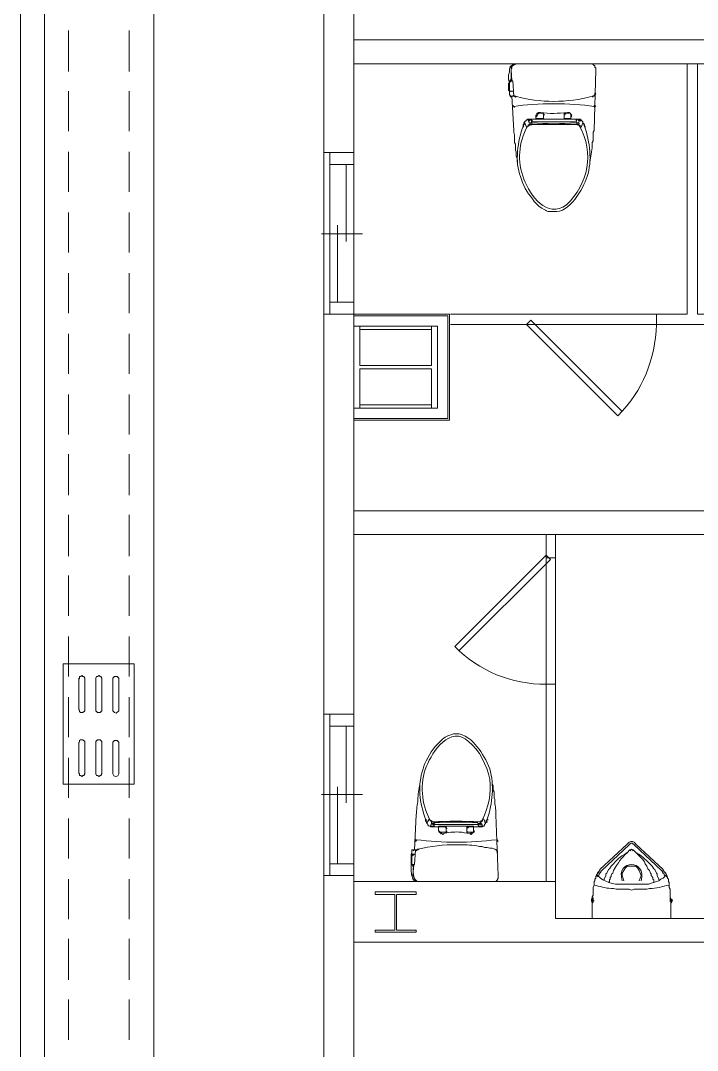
# Model space of a CAD drawing. Header units: millimetres. Extents: x -15161 to 10473752, y -72817 to 33960.
# Drawn here: x -2117 to -1782, y 2573 to 3083 of the extents above; entities that cross this region are included whole.
import ezdxf

# ---------------------------------------------------------------- set-up
doc = ezdxf.new("R2010")
doc.units = ezdxf.units.MM
doc.layers.add('PDF_幾何圖形', color=7, linetype='Continuous')

# ---------------------------------------------------------------- blocks, each defined once
blk = doc.blocks.new('建築底圖')
at = {"layer": 'PDF_幾何圖形', "lineweight": 0}
for points in [[(-710.03, -581.49), (-2116.99, -762.29), (-2116.99, 3697.84), (-2105.14, 3697.84), (-2105.14, -748.74), (-711.72, -569.64)], [(-1966.68, 3547.11), (-1966.68, -46.74), (-2050.94, -46.74), (-2050.94, 3547.11)], [(-1872.69, 3040.72), (-1873.11, 3041.14)], [(-1872.69, 3040.72), (-1873.11, 3041.14)], [(-1832.04, 3040.72), (-1832.47, 3041.14)], [(-1872.27, 3040.29), (-1872.69, 3040.72)], [(-1859.14, 3037.33), (-1859.56, 3037.75)], [(-1844.74, 3037.33), (-1845.17, 3037.33), (-1845.17, 3037.75)], [(-1863.8, 3033.94), (-1864.22, 3034.36)], [(-1840.93, 3031.4), (-1841.36, 3031.82)], [(-1913.34, 2891.25), (-1910.37, 2891.25), (-1910.37, 2931.9), (-1913.34, 2931.9), (-1913.34, 2912.42), (-1948.9, 2912.42), (-1948.9, 2931.9), (-1951.87, 2931.9), (-1951.87, 2891.25), (-1948.9, 2891.25), (-1948.9, 2910.73), (-1913.34, 2910.73)], [(-1948.9, 2930.21), (-1948.9, 2931.9), (-1913.34, 2931.9), (-1913.34, 2930.21)], [(-1948.9, 2891.25), (-1948.9, 2892.95), (-1913.34, 2892.95), (-1913.34, 2891.25)], [(-2060.68, 2704.96), (-2060.68, 2764.66), (-2095.82, 2764.66), (-2095.82, 2704.96)], [(-1913.76, 2686.75), (-1913.76, 2687.17), (-1914.18, 2687.17)], [(-1912.91, 2686.33), (-1913.34, 2686.33), (-1913.34, 2686.75)], [(-1912.49, 2685.9), (-1912.91, 2686.33)], [(-1912.07, 2685.06), (-1912.49, 2685.48)], [(-1912.07, 2685.06), (-1912.49, 2685.48)], [(-1889.2, 2685.9), (-1889.63, 2686.33)], [(-1889.2, 2685.9), (-1889.63, 2686.33)], [(-1909.53, 2681.67), (-1909.95, 2681.67), (-1909.95, 2682.09)], [(-1909.1, 2680.82), (-1909.1, 2681.25), (-1909.53, 2681.25)], [(-1907.41, 2679.98), (-1907.83, 2680.4)], [(-1920.53, 2677.01), (-1920.96, 2677.44)], [(-1880.73, 2677.01), (-1880.73, 2677.44), (-1881.16, 2677.44)], [(-1880.73, 2677.01), (-1881.16, 2677.44)], [(-1880.31, 2676.59), (-1880.73, 2677.01)], [(-1951.87, 2659.65), (-1951.87, 2566.08), (-1966.68, 2566.08), (-1966.68, 2659.65)], [(-1941.28, 2650.34), (-1941.28, 2651.61), (-1920.96, 2651.61), (-1920.96, 2650.34), (-1930.7, 2650.34), (-1930.7, 2632.56), (-1920.96, 2632.56), (-1920.96, 2631.71), (-1941.28, 2631.71), (-1941.28, 2632.56), (-1931.54, 2632.56), (-1931.54, 2650.34)]]:
    blk.add_lwpolyline(points, close=True, dxfattribs=at)
for points in [[(-1966.68, 2739.68), (-1966.68, 2937.83), (-1951.87, 2937.83), (-1951.87, 3017.85), (-1951.87, 3346.84), (-1966.68, 3346.84), (-1966.68, 3476.82)], [(-1966.68, 3017.85), (-1966.68, 3346.84)], [(-1337.51, 3073.74), (-1337.51, 3103.8), (-1325.65, 3103.8), (-1325.65, 3073.74), (-1325.65, 2828.59), (-1450.56, 2828.59), (-1450.56, 2840.45), (-1337.51, 2840.45), (-1337.51, 3061.89), (-1557.68, 3061.89), (-1557.68, 2840.45), (-1535.66, 2840.45), (-1535.66, 2828.59), (-1569.53, 2828.59), (-1569.53, 3061.89), (-1951.87, 3061.89)], [(-2116.99, 3077.98), (-2116.99, 3058.08)], [(-2093.28, 3058.08), (-2093.28, 3078.4)], [(-2063.22, 3058.08), (-2063.22, 3078.4)], [(-2050.94, 3058.08), (-2050.94, 3078.4)], [(-1325.65, 3073.74), (-1951.87, 3073.74)], [(-1786.74, 3061.89), (-1786.74, 2937.83), (-1801.98, 2937.83), (-1801.98, 2932.75), (-1866.34, 2932.75), (-1904.02, 2932.75)], [(-1873.54, 3053.42), (-1873.96, 3058.92), (-1873.96, 3059.35), (-1873.54, 3059.77), (-1873.54, 3060.62), (-1872.69, 3061.46), (-1872.27, 3061.46), (-1871.84, 3061.89), (-1871, 3061.89), (-1834.58, 3061.89), (-1834.16, 3061.89), (-1833.31, 3061.46), (-1832.89, 3061.04), (-1832.47, 3061.04), (-1832.47, 3060.19), (-1832.04, 3059.77), (-1832.04, 3058.92), (-1832.89, 3028.86), (-1833.31, 3028.01), (-1833.31, 3023.78), (-1833.74, 3022.93), (-1833.74, 3021.24)], [(-1873.54, 3061.04), (-1873.11, 3061.46), (-1871.84, 3061.46)], [(-1781.66, 3061.89), (-1781.66, 2937.83), (-1773.19, 2937.83), (-1773.19, 2932.75), (-1801.98, 2932.75)], [(-1874.81, 3052.57), (-1875.23, 3053.84), (-1875.23, 3056.38), (-1874.81, 3057.65), (-1874.81, 3059.35), (-1874.38, 3060.19), (-1874.38, 3060.62), (-1873.96, 3060.62), (-1873.54, 3061.04), (-1873.11, 3060.62)], [(-1873.96, 3052.99), (-1874.38, 3053.42), (-1873.96, 3052.99), (-1874.38, 3053.42), (-1874.38, 3053.84), (-1873.96, 3053.42), (-1873.96, 3060.19)], [(-1875.23, 3052.15), (-1874.81, 3052.57), (-1874.81, 3052.99), (-1874.81, 3048.76), (-1874.81, 3048.34), (-1874.38, 3048.34)], [(-1875.23, 3051.72), (-1875.23, 3052.15), (-1874.81, 3051.72)], [(-1875.23, 3051.3), (-1875.23, 3051.72), (-1874.81, 3051.3)], [(-1875.23, 3050.45), (-1875.23, 3050.88), (-1874.81, 3050.45), (-1875.23, 3050.88), (-1875.23, 3051.3), (-1874.81, 3050.88)], [(-1874.81, 3052.99), (-1874.38, 3052.57), (-1874.81, 3052.99), (-1874.38, 3052.57), (-1874.81, 3052.99), (-1874.38, 3052.57), (-1874.81, 3052.99), (-1874.81, 3053.42), (-1874.38, 3053.42), (-1873.11, 3053.42), (-1872.69, 3045.8), (-1874.38, 3045.8), (-1873.96, 3045.37), (-1874.38, 3045.8), (-1874.38, 3046.22), (-1873.96, 3045.8), (-1874.38, 3046.22), (-1873.96, 3045.8), (-1874.38, 3046.22)], [(-1873.96, 3054.26), (-1873.96, 3053.84), (-1874.38, 3053.84), (-1873.96, 3053.42)], [(-2093.28, 3028.44), (-2093.28, 3048.34)], [(-2063.22, 3028.44), (-2063.22, 3048.34)], [(-2050.94, 3028.44), (-2050.94, 3048.34)], [(-1875.23, 3050.03), (-1875.23, 3050.45), (-1874.81, 3050.03), (-1875.23, 3050.45), (-1874.81, 3050.03)], [(-1873.96, 3045.8), (-1874.38, 3046.22), (-1874.81, 3046.64), (-1874.81, 3048.34), (-1875.23, 3048.76), (-1875.23, 3050.03), (-1874.81, 3049.61)], [(-1873.96, 3047.91), (-1874.38, 3048.34), (-1873.96, 3047.91), (-1874.38, 3048.34), (-1873.96, 3047.91), (-1874.38, 3048.34), (-1873.96, 3048.34), (-1873.11, 3048.34)], [(-1873.11, 3046.22), (-1872.69, 3046.22), (-1872.27, 3045.8), (-1871.84, 3045.37), (-1872.27, 3045.8), (-1872.69, 3045.8), (-1872.69, 3046.22)], [(-1832.47, 3045.8), (-1832.89, 3046.22), (-1833.31, 3045.8), (-1833.74, 3045.8), (-1833.31, 3045.37)], [(-1832.89, 3046.22), (-1832.47, 3046.64), (-1832.47, 3047.07), (-1832.04, 3046.64)], [(-1832.47, 3047.07), (-1832.04, 3047.49)], [(-1873.54, 3045.8), (-1872.69, 3028.86), (-1872.69, 3028.01), (-1872.27, 3026.74), (-1872.27, 3022.93), (-1871.84, 3022.09), (-1871.84, 3021.24), (-1871.84, 3019.12), (-1871.42, 3018.28), (-1871.42, 3016.16), (-1871, 3015.31), (-1871, 3013.19)], [(-1872.69, 3040.72), (-1873.11, 3041.14), (-1872.69, 3040.72)], [(-1872.27, 3045.8), (-1871.84, 3045.8), (-1871.42, 3045.37)], [(-1832.47, 3040.72), (-1832.89, 3041.14), (-1832.47, 3041.14), (-1832.04, 3040.72)], [(-1832.89, 3041.14), (-1832.89, 3040.72), (-1832.47, 3040.29), (-1832.89, 3040.72)], [(-2116.99, 3038.18), (-2116.99, 2938.25)], [(-1861.26, 3036.48), (-1861.68, 3036.48), (-1861.68, 3036.06), (-1861.26, 3035.63)], [(-1861.68, 3036.06), (-1861.68, 3034.79), (-1858.29, 3034.79), (-1857.87, 3034.36), (-1858.29, 3034.79), (-1857.87, 3034.36)], [(-1857.87, 3034.79), (-1857.87, 3036.91), (-1857.45, 3036.48), (-1857.87, 3036.91), (-1857.45, 3036.48), (-1857.87, 3036.91), (-1858.29, 3037.33), (-1861.26, 3037.33)], [(-1860.83, 3037.33), (-1861.26, 3037.33), (-1861.26, 3036.91), (-1860.83, 3036.48), (-1861.26, 3036.91), (-1861.26, 3036.48), (-1860.83, 3036.06)], [(-1860.41, 3037.75), (-1860.83, 3037.33), (-1860.41, 3036.91), (-1860.83, 3037.33), (-1860.41, 3036.91)], [(-1859.56, 3037.75), (-1859.99, 3037.75), (-1859.56, 3037.33), (-1859.99, 3037.75), (-1859.56, 3037.33), (-1859.99, 3037.75), (-1860.41, 3037.75), (-1859.99, 3037.33), (-1860.41, 3037.75), (-1859.99, 3037.33)], [(-1857.87, 3036.91), (-1858.29, 3037.33), (-1857.87, 3036.91)], [(-1847.71, 3034.79), (-1847.71, 3036.91), (-1847.29, 3036.48), (-1847.71, 3036.91), (-1847.29, 3036.48), (-1847.71, 3036.91), (-1847.71, 3037.33), (-1847.29, 3037.33), (-1846.86, 3036.91)], [(-1845.17, 3037.33), (-1845.59, 3037.75), (-1845.17, 3037.33), (-1845.59, 3037.75), (-1845.17, 3037.75), (-1844.74, 3037.33), (-1847.29, 3037.33)], [(-1846.86, 3034.36), (-1847.29, 3034.79), (-1844.32, 3034.79), (-1844.32, 3036.06), (-1843.9, 3035.63)], [(-1845.59, 3037.75), (-1846.01, 3037.75), (-1845.59, 3037.33), (-1846.01, 3037.75), (-1845.59, 3037.33), (-1846.01, 3037.75)], [(-1844.32, 3036.06), (-1844.32, 3036.48), (-1843.9, 3036.06), (-1844.32, 3036.48), (-1844.32, 3036.91), (-1843.9, 3036.48), (-1844.32, 3036.91), (-1844.74, 3037.33), (-1844.32, 3036.91)], [(-1844.32, 3036.91), (-1844.74, 3037.33), (-1844.32, 3036.91)], [(-1867.61, 3032.25), (-1867.61, 3031.82), (-1868.03, 3031.82), (-1868.03, 3031.4), (-1867.61, 3030.98)], [(-1868.03, 3031.4), (-1868.03, 3030.98), (-1867.61, 3030.55), (-1868.03, 3030.98), (-1867.61, 3030.55), (-1868.03, 3030.98), (-1867.61, 3030.55), (-1868.03, 3030.98), (-1867.61, 3030.55), (-1868.03, 3030.98), (-1867.61, 3030.55)], [(-1861.68, 3034.36), (-1865.91, 3034.36), (-1866.76, 3033.52), (-1867.19, 3033.52), (-1867.19, 3033.09), (-1867.61, 3032.67), (-1867.61, 3032.25), (-1867.19, 3031.82)], [(-1867.19, 3032.67), (-1866.34, 3030.55), (-1865.91, 3030.55)], [(-1865.91, 3030.98), (-1865.49, 3030.98), (-1865.49, 3031.4), (-1865.07, 3030.98), (-1865.49, 3031.4), (-1865.07, 3031.82), (-1864.64, 3031.4), (-1865.07, 3031.82), (-1864.64, 3031.82), (-1864.22, 3031.4), (-1864.64, 3031.82), (-1864.22, 3031.4), (-1864.64, 3031.82), (-1864.22, 3031.4), (-1864.64, 3031.82), (-1864.22, 3031.82), (-1863.8, 3031.4)], [(-1865.07, 3033.94), (-1865.49, 3033.94), (-1865.07, 3033.52), (-1865.49, 3033.94), (-1865.07, 3033.52), (-1865.49, 3033.94), (-1865.07, 3033.52), (-1865.49, 3033.94), (-1865.07, 3033.52), (-1865.49, 3033.94), (-1865.07, 3033.52), (-1865.49, 3033.94), (-1865.07, 3032.67), (-1864.64, 3032.25), (-1865.07, 3032.67), (-1864.64, 3032.25), (-1865.07, 3032.67), (-1864.64, 3032.25), (-1865.07, 3032.67), (-1864.64, 3032.25), (-1865.07, 3032.67), (-1864.64, 3032.67), (-1864.22, 3032.25), (-1864.64, 3032.67), (-1864.22, 3032.25)], [(-1864.64, 3034.36), (-1865.07, 3034.36), (-1864.64, 3033.94)], [(-1865.07, 3034.36), (-1865.07, 3033.94), (-1864.64, 3033.52)], [(-1864.22, 3033.94), (-1864.64, 3034.36), (-1864.22, 3034.36), (-1863.8, 3033.94)], [(-1864.64, 3032.67), (-1864.22, 3032.67), (-1863.8, 3032.25), (-1864.22, 3032.67), (-1863.8, 3032.67), (-1863.37, 3032.25), (-1863.8, 3032.67), (-1863.37, 3032.25), (-1863.8, 3032.67), (-1863.37, 3032.25), (-1863.8, 3032.67), (-1863.37, 3032.25), (-1863.8, 3032.67), (-1863.8, 3033.94), (-1863.37, 3033.52), (-1863.8, 3033.94), (-1863.37, 3033.52)], [(-1863.8, 3033.94), (-1864.22, 3034.36), (-1863.8, 3033.94)], [(-1863.8, 3033.09), (-1842.2, 3033.09)], [(-1861.68, 3034.79), (-1861.68, 3034.36), (-1844.32, 3034.36), (-1844.32, 3034.79)], [(-1858.29, 3034.79), (-1857.87, 3034.79), (-1857.45, 3034.36), (-1857.87, 3034.79), (-1857.45, 3034.36)], [(-1847.29, 3034.79), (-1847.71, 3034.79), (-1847.29, 3034.36), (-1847.71, 3034.79), (-1847.29, 3034.36), (-1847.71, 3034.79), (-1847.29, 3034.36)], [(-1844.32, 3034.36), (-1839.66, 3034.36), (-1839.24, 3033.94), (-1838.82, 3033.52), (-1838.39, 3033.09)], [(-1841.78, 3034.36), (-1841.78, 3032.67), (-1841.36, 3032.25), (-1841.78, 3032.67), (-1841.36, 3032.25), (-1841.78, 3032.67), (-1841.36, 3032.25), (-1841.78, 3032.67), (-1841.78, 3033.94), (-1841.36, 3033.52), (-1841.78, 3033.94), (-1841.36, 3033.52)], [(-1841.78, 3033.94), (-1841.78, 3034.36), (-1841.36, 3033.94), (-1841.78, 3034.36), (-1841.36, 3033.94), (-1841.78, 3034.36), (-1840.93, 3034.36), (-1840.51, 3033.94), (-1840.93, 3034.36), (-1840.51, 3034.36), (-1840.51, 3033.94), (-1840.09, 3033.52), (-1840.51, 3033.94), (-1840.09, 3033.94), (-1839.66, 3033.52), (-1840.09, 3033.94), (-1839.66, 3033.52), (-1840.09, 3033.94), (-1839.66, 3033.52), (-1840.09, 3033.94), (-1839.66, 3033.52), (-1840.09, 3033.94), (-1839.66, 3033.52)], [(-1840.09, 3033.94), (-1840.51, 3032.67), (-1840.09, 3032.25), (-1840.51, 3032.67), (-1840.09, 3032.25), (-1840.51, 3032.67), (-1840.09, 3032.25), (-1840.51, 3032.67), (-1840.09, 3032.25), (-1840.51, 3032.67), (-1840.93, 3032.67), (-1840.51, 3032.25), (-1840.93, 3032.67), (-1841.36, 3032.67), (-1840.93, 3032.25), (-1841.36, 3032.67), (-1840.93, 3032.25)], [(-1840.51, 3031.4), (-1840.93, 3031.82), (-1841.36, 3031.82), (-1840.93, 3031.4)], [(-1838.39, 3032.67), (-1839.24, 3030.55), (-1839.66, 3030.55), (-1840.09, 3030.98), (-1840.09, 3031.4), (-1840.51, 3031.82), (-1840.93, 3031.82), (-1840.51, 3031.4), (-1840.93, 3031.82), (-1840.51, 3031.4), (-1840.93, 3031.82)], [(-1840.51, 3031.82), (-1840.51, 3031.4), (-1840.09, 3031.4), (-1839.66, 3030.98)], [(-1838.82, 3033.52), (-1838.39, 3033.09), (-1838.39, 3032.67), (-1837.55, 3031.82)], [(-1837.97, 3032.25), (-1837.97, 3031.82), (-1837.55, 3031.4)], [(-1837.97, 3031.82), (-1837.97, 3031.4), (-1837.55, 3031.4), (-1837.55, 3030.98), (-1837.12, 3030.55), (-1837.55, 3030.98), (-1837.12, 3030.55), (-1837.55, 3030.98), (-1837.12, 3030.55), (-1837.55, 3030.98), (-1837.12, 3030.55), (-1837.55, 3030.98), (-1837.12, 3030.55)], [(-2093.28, 2998.38), (-2093.28, 3018.28)], [(-2063.22, 2998.38), (-2063.22, 3018.28)], [(-2050.94, 2998.38), (-2050.94, 3018.28)], [(-1966.68, 2937.83), (-1966.68, 3017.85), (-1951.87, 3017.85)], [(-1963.72, 3017.85), (-1963.72, 2937.83)], [(-1951.87, 3011.92), (-1963.72, 3011.92)], [(-1955.68, 3011.92), (-1955.68, 2973.82)], [(-1863.37, 2994.99), (-1862.53, 2993.72), (-1859.99, 2991.18), (-1858.72, 2990.33)], [(-2093.28, 2968.31), (-2093.28, 2988.21)], [(-2063.22, 2968.31), (-2063.22, 2988.21)], [(-2050.94, 2968.31), (-2050.94, 2988.21)], [(-1959.91, 2943.76), (-1959.91, 2981.86)], [(-1947.63, 2977.63), (-1967.95, 2977.63)], [(-2093.28, 2938.25), (-2093.28, 2958.15)], [(-2063.22, 2938.25), (-2063.22, 2958.15)], [(-2050.94, 2938.25), (-2050.94, 2958.15)], [(-1951.87, 2943.76), (-1963.72, 2943.76)], [(-1951.87, 2885.33), (-1904.44, 2885.33), (-1904.44, 2911.58), (-1904.44, 2937.83), (-1951.87, 2937.83), (-1951.87, 2739.68), (-1966.68, 2739.68), (-1966.68, 2659.65)], [(-1951.87, 2886.17), (-1905.29, 2886.17), (-1905.29, 2911.58), (-1905.29, 2936.98), (-1951.87, 2936.98)], [(-1904.02, 2937.83), (-1866.34, 2937.83), (-1801.98, 2937.83)], [(-1821.03, 2887.44), (-1866.34, 2932.75), (-1864.22, 2934.87), (-1818.92, 2889.56)], [(-2093.28, 2908.19), (-2093.28, 2928.09)], [(-2063.22, 2908.19), (-2063.22, 2928.09)], [(-2050.94, 2908.19), (-2050.94, 2928.09)], [(-2116.99, 2917.93), (-2116.99, 2898.03)], [(-2093.28, 2878.13), (-2093.28, 2898.03)], [(-2063.22, 2878.13), (-2063.22, 2898.03)], [(-2050.94, 2878.13), (-2050.94, 2898.03)], [(-2116.99, 2878.13), (-2116.99, 2778.21)], [(-2093.28, 2848.07), (-2093.28, 2868.39)], [(-2063.22, 2848.07), (-2063.22, 2868.39)], [(-2050.94, 2848.07), (-2050.94, 2868.39)], [(-2093.28, 2818.01), (-2093.28, 2838.33)], [(-2063.22, 2818.01), (-2063.22, 2838.33)], [(-2050.94, 2818.01), (-2050.94, 2838.33)], [(-1951.87, 2840.45), (-1642.78, 2840.45)], [(-1951.87, 2828.59), (-1642.78, 2828.59)], [(-1851.94, 2828.59), (-1851.94, 2817.16), (-1856.6, 2817.16), (-1856.6, 2828.59)], [(-1851.94, 2818.43), (-1851.94, 2754.5), (-1856.6, 2754.5), (-1856.6, 2818.43)], [(-2093.28, 2788.37), (-2093.28, 2808.27)], [(-2063.22, 2788.37), (-2063.22, 2808.27)], [(-2050.94, 2788.37), (-2050.94, 2808.27)], [(-2093.28, 2758.31), (-2093.28, 2778.21)], [(-2063.22, 2758.31), (-2063.22, 2778.21)], [(-2050.94, 2758.31), (-2050.94, 2778.21)], [(-1856.6, 2656.69), (-1856.6, 2774.4)], [(-1851.94, 2656.69), (-1851.94, 2774.4)], [(-2116.99, 2757.88), (-2116.99, 2737.98)], [(-2088.2, 2757.04), (-2087.78, 2757.46), (-2087.78, 2758.31), (-2087.35, 2758.31), (-2086.51, 2758.73), (-2086.08, 2758.31), (-2085.66, 2758.31), (-2085.24, 2757.46), (-2085.24, 2757.04)], [(-2088.2, 2757.46), (-2088.2, 2741.79)], [(-2085.24, 2757.46), (-2085.24, 2741.79)], [(-2079.73, 2757.04), (-2079.73, 2757.46), (-2079.31, 2758.31), (-2078.89, 2758.31), (-2078.04, 2758.73), (-2077.62, 2758.31), (-2077.19, 2758.31), (-2076.77, 2757.46), (-2076.77, 2757.04)], [(-2079.73, 2757.46), (-2079.73, 2741.79)], [(-2076.77, 2757.46), (-2076.77, 2741.79)], [(-2071.27, 2756.61), (-2071.27, 2757.46), (-2070.42, 2758.31), (-2069.15, 2758.31), (-2068.3, 2757.46), (-2068.3, 2756.61)], [(-2071.27, 2757.04), (-2071.27, 2741.79), (-2071.27, 2741.37), (-2070.42, 2740.52), (-2069.57, 2740.1), (-2068.3, 2741.37), (-2068.3, 2741.79), (-2068.3, 2757.04)], [(-2093.28, 2728.24), (-2093.28, 2748.14)], [(-2063.22, 2728.24), (-2063.22, 2748.14)], [(-2050.94, 2728.24), (-2050.94, 2748.14)], [(-2085.24, 2742.22), (-2085.24, 2741.37), (-2086.08, 2740.52), (-2087.35, 2740.52), (-2087.78, 2740.95), (-2087.78, 2741.37), (-2088.2, 2742.22)], [(-2076.77, 2742.22), (-2076.77, 2741.37), (-2077.62, 2740.52), (-2078.89, 2740.52), (-2079.73, 2741.37), (-2079.73, 2742.22)], [(-1951.87, 2656.69), (-1851.94, 2656.69), (-1851.94, 2638.48), (-1684.7, 2638.48), (-1684.7, 2743.49), (-1672.84, 2743.49), (-1672.84, 2626.63)], [(-1963.72, 2739.68), (-1963.72, 2659.65)], [(-1951.87, 2739.68), (-1951.87, 2659.65)], [(-1951.87, 2733.75), (-1963.72, 2733.75)], [(-1955.68, 2733.75), (-1955.68, 2695.64)], [(-2088.2, 2725.28), (-2087.78, 2726.13), (-2087.78, 2726.55), (-2087.35, 2726.97), (-2086.08, 2726.97), (-2085.24, 2726.13), (-2085.24, 2725.28)], [(-2088.2, 2725.7), (-2088.2, 2710.46), (-2087.78, 2710.04), (-2087.78, 2709.19), (-2087.35, 2709.19), (-2086.51, 2708.77), (-2086.08, 2709.19), (-2085.66, 2709.19), (-2085.24, 2710.04), (-2085.24, 2710.46), (-2085.24, 2725.7)], [(-2079.73, 2725.28), (-2079.73, 2726.13), (-2078.89, 2726.97), (-2077.62, 2726.97), (-2076.77, 2726.13), (-2076.77, 2725.28)], [(-2079.73, 2725.7), (-2079.73, 2710.46), (-2079.73, 2710.04), (-2079.31, 2709.19), (-2078.89, 2709.19), (-2078.04, 2708.77), (-2077.62, 2709.19), (-2077.19, 2709.19), (-2076.77, 2710.04), (-2076.77, 2710.46), (-2076.77, 2725.7)], [(-2071.27, 2724.86), (-2071.27, 2725.7), (-2070.42, 2726.55), (-2069.15, 2726.55), (-2068.3, 2725.7), (-2068.3, 2724.86)], [(-2071.27, 2725.28), (-2071.27, 2710.04)], [(-2068.3, 2725.28), (-2068.3, 2710.04)], [(-2116.99, 2718.08), (-2116.99, 2618.16)], [(-2093.28, 2698.18), (-2093.28, 2718.08)], [(-2063.22, 2698.18), (-2063.22, 2718.08)], [(-2050.94, 2698.18), (-2050.94, 2718.08)], [(-1882, 2697.34), (-1882.43, 2698.18), (-1882.43, 2701.15), (-1882.85, 2701.99), (-1882.85, 2704.11), (-1883.27, 2704.96)], [(-1947.63, 2699.88), (-1967.95, 2699.88)], [(-1959.91, 2665.58), (-1959.91, 2703.69)], [(-1881.58, 2689.71), (-1880.31, 2659.65), (-1880.31, 2658.38), (-1880.73, 2657.96), (-1880.73, 2657.54), (-1881.16, 2657.11), (-1882, 2656.69), (-1882.85, 2656.69), (-1919.26, 2656.69)], [(-2093.28, 2668.12), (-2093.28, 2688.02)], [(-2063.22, 2668.12), (-2063.22, 2688.02)], [(-2050.94, 2668.12), (-2050.94, 2688.02)], [(-1916.3, 2687.17), (-1916.3, 2687.6), (-1915.88, 2687.17), (-1916.3, 2687.6), (-1915.88, 2687.17), (-1916.3, 2687.6), (-1915.88, 2687.17), (-1916.3, 2687.6), (-1915.88, 2687.17), (-1916.3, 2687.6)], [(-1916.3, 2686.75), (-1916.3, 2687.17), (-1915.88, 2686.75)], [(-1915.88, 2686.33), (-1916.3, 2686.75), (-1915.88, 2686.33)], [(-1915.88, 2685.48), (-1914.61, 2687.6), (-1914.18, 2687.6)], [(-1915.45, 2685.9), (-1915.88, 2686.33), (-1915.88, 2685.9), (-1915.45, 2685.48)], [(-1914.18, 2684.21), (-1913.76, 2683.79), (-1909.95, 2683.79), (-1906.56, 2683.79), (-1906.14, 2683.36), (-1906.56, 2683.79), (-1906.14, 2683.36), (-1905.71, 2682.94)], [(-1913.34, 2686.75), (-1913.76, 2686.75), (-1913.34, 2686.33)], [(-1913.34, 2684.21), (-1913.76, 2684.21), (-1913.34, 2683.79), (-1913.76, 2684.21), (-1913.34, 2683.79), (-1913.76, 2684.21), (-1913.34, 2683.79), (-1913.76, 2684.21), (-1913.34, 2683.79), (-1913.76, 2684.21), (-1913.34, 2683.79), (-1913.76, 2684.21), (-1913.76, 2684.63), (-1913.34, 2685.48), (-1912.91, 2685.06), (-1913.34, 2685.48), (-1912.91, 2685.06), (-1913.34, 2685.48), (-1912.91, 2685.06), (-1913.34, 2685.48), (-1913.34, 2685.9), (-1913.34, 2685.48), (-1912.91, 2685.06)], [(-1913.34, 2685.48), (-1912.91, 2685.48), (-1912.49, 2685.06), (-1912.91, 2685.48), (-1912.49, 2685.48), (-1912.07, 2685.06), (-1890.47, 2685.06)], [(-1912.07, 2685.48), (-1911.64, 2685.06), (-1912.07, 2685.48), (-1911.64, 2685.06), (-1912.07, 2685.48), (-1912.49, 2684.21), (-1912.07, 2683.79), (-1912.49, 2684.21), (-1912.07, 2683.79), (-1912.49, 2684.21), (-1912.07, 2683.79), (-1912.49, 2684.21), (-1912.07, 2683.79), (-1912.49, 2684.21), (-1913.34, 2684.21), (-1912.91, 2683.79), (-1913.34, 2684.21), (-1912.91, 2683.79)], [(-1912.49, 2685.48), (-1912.07, 2685.48), (-1911.64, 2685.06)], [(-1885.81, 2685.9), (-1886.24, 2686.33), (-1886.24, 2685.9), (-1886.66, 2685.9), (-1886.66, 2685.48), (-1887.08, 2685.06), (-1887.08, 2684.63), (-1887.51, 2684.21), (-1887.93, 2684.21), (-1888.36, 2683.79), (-1892.59, 2683.79), (-1892.59, 2684.21), (-1909.95, 2684.21), (-1909.95, 2683.79), (-1909.95, 2682.09), (-1909.53, 2681.67)], [(-1906.56, 2683.79), (-1906.14, 2683.79), (-1906.14, 2683.36), (-1905.71, 2682.94), (-1906.14, 2683.36), (-1906.14, 2681.67), (-1905.71, 2681.25), (-1906.14, 2681.67), (-1906.14, 2681.25), (-1905.71, 2680.82)], [(-1895.55, 2683.79), (-1895.98, 2683.79), (-1895.55, 2683.36), (-1895.98, 2683.79), (-1895.98, 2683.36), (-1895.55, 2682.94), (-1895.98, 2683.36), (-1895.55, 2682.94)], [(-1895.13, 2683.36), (-1895.55, 2683.79), (-1892.59, 2683.79), (-1892.59, 2682.09), (-1892.17, 2681.67), (-1892.59, 2682.09), (-1892.59, 2681.67), (-1892.17, 2681.25), (-1892.59, 2681.67), (-1892.59, 2681.25), (-1893.01, 2681.25), (-1892.59, 2680.82), (-1893.01, 2681.25), (-1893.01, 2680.82), (-1893.44, 2680.82), (-1893.01, 2680.4), (-1893.44, 2680.82), (-1893.01, 2680.4)], [(-1889.2, 2684.21), (-1888.78, 2684.21), (-1888.36, 2683.79), (-1888.78, 2684.21), (-1888.36, 2684.21), (-1887.93, 2683.79), (-1888.36, 2684.21), (-1887.93, 2683.79), (-1888.36, 2684.21), (-1887.93, 2683.79), (-1888.36, 2684.21), (-1887.93, 2683.79), (-1888.36, 2684.21), (-1888.36, 2684.63), (-1888.78, 2685.48), (-1888.36, 2685.06), (-1888.78, 2685.48), (-1888.36, 2685.06), (-1888.78, 2685.48), (-1889.2, 2685.48), (-1888.78, 2685.06), (-1889.2, 2685.48), (-1889.2, 2685.9), (-1889.2, 2685.48), (-1888.78, 2685.06), (-1889.2, 2685.48), (-1889.63, 2685.48), (-1889.2, 2685.06), (-1889.63, 2685.48), (-1890.05, 2685.48), (-1889.63, 2685.06)], [(-1890.05, 2685.48), (-1889.63, 2685.06), (-1890.05, 2685.48), (-1889.63, 2685.06), (-1890.05, 2685.48), (-1889.63, 2685.06), (-1890.05, 2685.48), (-1889.63, 2685.06), (-1890.05, 2685.48), (-1890.05, 2684.21), (-1889.63, 2683.79), (-1890.05, 2684.21), (-1889.63, 2683.79), (-1890.05, 2684.21), (-1889.63, 2683.79), (-1890.05, 2684.21), (-1889.63, 2683.79), (-1890.05, 2684.21), (-1889.2, 2684.21), (-1888.78, 2683.79), (-1889.2, 2684.21), (-1888.78, 2683.79)], [(-1886.66, 2685.48), (-1887.51, 2687.6), (-1887.93, 2687.6)], [(-1886.24, 2686.75), (-1886.24, 2687.17), (-1885.81, 2687.17), (-1885.81, 2687.6), (-1885.39, 2687.17), (-1885.81, 2687.6), (-1885.39, 2687.17), (-1885.81, 2687.6), (-1885.39, 2687.17), (-1885.81, 2687.6), (-1885.39, 2687.17), (-1885.81, 2687.6)], [(-1886.24, 2686.33), (-1886.24, 2686.75), (-1885.81, 2686.33)], [(-1909.53, 2681.25), (-1909.53, 2681.67), (-1909.1, 2681.25)], [(-1906.56, 2681.25), (-1909.53, 2681.25), (-1909.1, 2680.82), (-1908.68, 2680.4), (-1909.1, 2680.82)], [(-1907.83, 2680.4), (-1908.26, 2680.4), (-1907.83, 2679.98), (-1908.26, 2680.4), (-1907.83, 2679.98), (-1908.26, 2680.4), (-1908.68, 2680.82), (-1909.1, 2680.82), (-1908.68, 2680.4)], [(-1908.26, 2680.4), (-1908.68, 2680.82), (-1908.26, 2680.4)], [(-1906.14, 2681.25), (-1906.56, 2681.25), (-1906.14, 2680.82), (-1906.56, 2681.25), (-1906.14, 2680.82)], [(-1895.98, 2683.36), (-1895.98, 2681.67), (-1895.55, 2681.25), (-1895.98, 2681.67), (-1895.98, 2681.25), (-1895.55, 2680.82), (-1895.98, 2681.25), (-1895.55, 2680.82), (-1895.98, 2681.25), (-1893.01, 2681.25)], [(-1893.86, 2680.82), (-1893.86, 2680.4), (-1893.44, 2679.98), (-1893.86, 2680.4), (-1894.28, 2680.4), (-1893.86, 2679.98), (-1894.28, 2680.4), (-1893.86, 2679.98)], [(-1893.44, 2680.82), (-1893.86, 2680.82), (-1893.44, 2680.4)], [(-1890.9, 2674.47), (-1889.63, 2674.05), (-1888.36, 2674.05), (-1887.08, 2673.63), (-1885.81, 2673.63), (-1884.54, 2673.2), (-1883.27, 2673.2), (-1882, 2672.78), (-1881.58, 2672.36)], [(-1796.9, 2659.65), (-1796.9, 2659.23), (-1797.32, 2659.65), (-1796.9, 2659.65), (-1796.48, 2659.23), (-1796.9, 2659.65), (-1796.9, 2660.08), (-1797.32, 2660.5), (-1797.32, 2660.92), (-1797.75, 2661.35), (-1798.17, 2661.35), (-1798.17, 2661.77), (-1798.59, 2662.19), (-1798.59, 2662.62), (-1812.14, 2675.32), (-1812.57, 2675.74), (-1812.99, 2676.17), (-1813.84, 2676.59), (-1814.68, 2676.59), (-1815.53, 2676.17), (-1816.38, 2675.32), (-1829.93, 2662.62), (-1829.93, 2662.19), (-1830.77, 2661.35), (-1830.35, 2660.92)], [(-1798.59, 2660.92), (-1799.02, 2661.35), (-1799.02, 2661.77), (-1799.44, 2662.19), (-1812.99, 2674.9), (-1812.99, 2675.32), (-1813.41, 2675.32), (-1813.84, 2675.74), (-1814.68, 2675.74), (-1815.11, 2675.32), (-1815.53, 2675.32), (-1815.53, 2674.9), (-1829.08, 2662.19), (-1829.5, 2661.77), (-1829.5, 2661.35), (-1829.93, 2660.92), (-1830.35, 2660.92), (-1830.35, 2660.08), (-1830.77, 2659.65), (-1830.77, 2659.23)], [(-1922.65, 2672.36), (-1923.07, 2672.36), (-1923.07, 2670.66), (-1923.5, 2670.24), (-1923.5, 2668.12), (-1923.07, 2667.7), (-1923.5, 2668.12), (-1923.07, 2667.7)], [(-1923.5, 2666.43), (-1923.5, 2665.58), (-1923.07, 2665.16), (-1923.07, 2669.82)], [(-1923.07, 2665.16), (-1922.65, 2664.73), (-1923.07, 2665.16), (-1922.65, 2664.73), (-1923.07, 2665.16), (-1922.65, 2665.16), (-1921.8, 2665.16), (-1921.38, 2672.36), (-1922.65, 2672.36), (-1922.23, 2671.93), (-1922.65, 2672.36), (-1922.23, 2671.93), (-1922.65, 2672.36), (-1922.23, 2671.93), (-1922.65, 2672.36), (-1922.23, 2671.93)], [(-1922.65, 2669.39), (-1923.07, 2669.82), (-1922.65, 2669.39), (-1923.07, 2669.82), (-1922.65, 2670.24), (-1922.23, 2669.82), (-1922.65, 2670.24), (-1922.23, 2669.82), (-1922.65, 2670.24), (-1921.38, 2670.24)], [(-1921.38, 2671.93), (-1920.96, 2672.36), (-1920.53, 2671.93), (-1920.96, 2672.36), (-1920.53, 2671.93)], [(-1920.96, 2672.36), (-1920.53, 2672.36), (-1920.53, 2672.78), (-1920.11, 2672.78), (-1919.69, 2672.36)], [(-1882, 2672.78), (-1881.58, 2672.36), (-1881.16, 2672.36), (-1881.16, 2671.93), (-1880.73, 2671.93), (-1880.73, 2670.66)], [(-1813.84, 2672.36), (-1814.26, 2672.78), (-1814.68, 2672.36), (-1815.11, 2672.36), (-1814.68, 2671.93)], [(-1803.25, 2656.27), (-1803.25, 2657.54), (-1803.67, 2657.96), (-1803.67, 2658.81), (-1804.52, 2659.65), (-1804.52, 2660.5), (-1804.94, 2660.92), (-1805.37, 2662.19), (-1806.22, 2663.04), (-1806.64, 2664.31), (-1807.49, 2665.58), (-1807.91, 2666.43), (-1808.76, 2667.7), (-1813.41, 2672.36), (-1813.84, 2672.36), (-1813.41, 2671.93)], [(-1951.87, 2665.58), (-1963.72, 2665.58)], [(-1923.5, 2668.12), (-1923.5, 2667.7), (-1923.07, 2667.27), (-1923.5, 2667.7), (-1923.07, 2667.27)], [(-1923.5, 2667.7), (-1923.5, 2667.27)], [(-1923.07, 2666.43), (-1923.5, 2666.85), (-1923.5, 2667.27), (-1923.07, 2666.85)], [(-1923.5, 2666.85), (-1923.5, 2666.43), (-1923.07, 2666)], [(-1923.5, 2665.58), (-1923.07, 2665.58), (-1923.07, 2665.16), (-1922.65, 2664.73), (-1922.65, 2664.31), (-1922.23, 2663.89)], [(-1922.23, 2665.16), (-1922.65, 2659.65), (-1922.23, 2659.23), (-1922.23, 2658.38), (-1920.53, 2656.69), (-1920.11, 2656.69), (-1920.96, 2656.69), (-1921.38, 2657.11), (-1922.23, 2657.11), (-1922.23, 2657.54), (-1922.65, 2657.96), (-1922.23, 2657.54)], [(-1922.65, 2664.31), (-1922.23, 2664.31), (-1922.65, 2664.73), (-1922.23, 2664.31), (-1922.65, 2664.73), (-1922.65, 2665.16), (-1922.23, 2664.73)], [(-1824.42, 2664.31), (-1825.27, 2663.04), (-1825.69, 2662.62), (-1826.54, 2660.92), (-1826.96, 2660.5), (-1826.96, 2659.65), (-1827.81, 2657.96), (-1827.81, 2657.54)], [(-1810.45, 2657.11), (-1809.6, 2659.65), (-1810.45, 2662.19), (-1811.3, 2663.46), (-1812.14, 2664.31), (-1816.38, 2664.31), (-1817.22, 2663.46), (-1818.92, 2660.92), (-1818.92, 2659.65), (-1818.07, 2657.11)], [(-1804.1, 2664.31), (-1803.25, 2663.04), (-1802.83, 2662.62), (-1801.98, 2660.92), (-1801.56, 2660.5), (-1801.56, 2659.65), (-1800.71, 2657.96), (-1800.71, 2657.54)], [(-1830.77, 2661.35), (-1831.2, 2660.92), (-1831.2, 2660.5), (-1831.62, 2660.08), (-1831.62, 2659.65), (-1831.2, 2659.23)], [(-1822.73, 2663.04), (-1823.15, 2662.19), (-1823.57, 2660.92), (-1824, 2660.5), (-1824.42, 2659.65), (-1824.42, 2659.23), (-1824.84, 2658.81), (-1824.84, 2657.96), (-1825.27, 2657.54), (-1825.27, 2656.69), (-1825.69, 2656.27)], [(-1797.75, 2659.23), (-1797.75, 2659.65), (-1798.17, 2660.08), (-1798.17, 2660.5), (-1798.59, 2660.92), (-1798.17, 2660.5)], [(-2093.28, 2638.06), (-2093.28, 2657.96)], [(-2063.22, 2638.06), (-2063.22, 2657.96)], [(-2050.94, 2638.06), (-2050.94, 2657.96)], [(-1824.42, 2653.3), (-1823.15, 2653.3), (-1821.88, 2652.88), (-1815.53, 2652.88), (-1814.26, 2652.46), (-1812.99, 2652.88), (-1806.64, 2652.88), (-1805.37, 2653.3)], [(-1833.74, 2648.22), (-1833.31, 2647.8), (-1833.74, 2648.22), (-1834.16, 2648.22), (-1834.16, 2647.8), (-1833.74, 2647.37), (-1834.16, 2647.8), (-1834.16, 2647.37), (-1834.16, 2646.95), (-1833.74, 2646.53), (-1834.16, 2646.95), (-1834.16, 2647.37), (-1833.74, 2646.95), (-1834.16, 2646.95)], [(-1834.16, 2647.8), (-1834.16, 2647.37), (-1833.74, 2646.95), (-1834.16, 2647.37), (-1833.74, 2646.95), (-1834.16, 2647.37), (-1833.74, 2647.8), (-1833.74, 2648.22), (-1833.31, 2647.8)], [(-1794.78, 2646.95), (-1794.36, 2646.95), (-1794.36, 2647.37), (-1793.94, 2646.95), (-1794.36, 2647.37), (-1794.78, 2647.8), (-1794.78, 2648.22), (-1794.36, 2647.8)], [(-1793.94, 2646.95), (-1794.36, 2647.37), (-1794.36, 2647.8), (-1793.94, 2647.37), (-1794.78, 2648.22), (-1794.78, 2647.8), (-1794.78, 2647.37), (-1794.36, 2646.95), (-1794.78, 2647.37), (-1794.78, 2646.95), (-1794.36, 2646.53)], [(-1794.36, 2647.8), (-1794.78, 2648.22), (-1794.36, 2647.8)], [(-1833.31, 2647.37), (-1833.74, 2647.8), (-1833.74, 2647.37), (-1833.31, 2646.95), (-1833.74, 2647.37), (-1833.74, 2646.95), (-1833.31, 2646.53)], [(-1832.89, 2646.95), (-1833.31, 2647.37), (-1833.74, 2646.95), (-1833.74, 2646.53), (-1833.31, 2646.1)], [(-1795.21, 2647.37), (-1795.21, 2646.95), (-1794.36, 2646.1)], [(-1833.74, 2638.48), (-1794.78, 2638.48)], [(-2093.28, 2608), (-2093.28, 2628.32)], [(-2063.22, 2608), (-2063.22, 2628.32)], [(-2050.94, 2608), (-2050.94, 2628.32)], [(-450.9, 2290.87), (-1148.67, 2290.87), (-1148.67, 1313.23), (-1160.53, 1313.23), (-1160.53, 2626.63), (-1672.84, 2626.63), (-1951.87, 2626.63)], [(-2116.99, 2597.84), (-2116.99, 2577.94)], [(-2093.28, 2578.36), (-2093.28, 2598.26)], [(-2063.22, 2578.36), (-2063.22, 2598.26)], [(-2050.94, 2578.36), (-2050.94, 2598.26)]]:
    blk.add_lwpolyline(points, dxfattribs=at)
at = {"layer": 'PDF_幾何圖形', "lineweight": 13}
for points in [[(-2116.99, 3077.98), (-2116.99, 3058.08)], [(-2116.99, 3038.18), (-2116.99, 2938.25)], [(-2116.99, 2917.93), (-2116.99, 2898.03)], [(-2116.99, 2878.13), (-2116.99, 2778.21)], [(-2116.99, 2757.88), (-2116.99, 2737.98)], [(-2116.99, 2718.08), (-2116.99, 2618.16)], [(-2116.99, 2597.84), (-2116.99, 2577.94)]]:
    blk.add_lwpolyline(points, dxfattribs=at)
at = {"layer": 'PDF_幾何圖形', "lineweight": 0}
for points in [[(-1841.36, 3032.67), (-1841.78, 3032.67), (-1841.36, 3032.25), (-1841.78, 3032.67, -0.044955), (-1863.8, 3032.67), (-1863.8, 3034.36)], [(-1856.6, 2754.5, -0.203644), (-1901.9, 2773.13), (-1856.6, 2818.43), (-1854.48, 2816.31), (-1899.79, 2771.01)], [(-1912.49, 2685.9), (-1912.91, 2686.33), (-1912.49, 2685.9), (-1912.91, 2686.33), (-1912.49, 2685.9), (-1912.91, 2686.33, -0.02568), (-1889.63, 2686.33), (-1889.2, 2686.33), (-1888.78, 2685.9), (-1889.2, 2686.33), (-1888.78, 2685.9), (-1889.2, 2686.33), (-1888.78, 2686.75), (-1888.36, 2686.33), (-1888.78, 2686.75), (-1888.36, 2686.75), (-1888.36, 2687.17), (-1887.93, 2686.75), (-1888.36, 2687.17, 0.152407), (-1884.54, 2707.5)], [(-1921.8, 2672.36), (-1920.96, 2689.71, -0.015781), (-1920.11, 2697.34)], [(-1912.07, 2683.79), (-1912.07, 2685.9, -0.024998), (-1890.47, 2685.9), (-1890.05, 2683.79)], [(-1881.16, 2677.44, -0.062498), (-1920.96, 2677.44), (-1921.38, 2677.44), (-1920.96, 2677.01), (-1921.38, 2677.44), (-1921.38, 2677.01), (-1920.96, 2676.59), (-1921.38, 2677.01)], [(-1794.78, 2648.22), (-1794.36, 2647.8), (-1794.36, 2647.37), (-1794.78, 2647.8), (-1794.78, 2647.37), (-1794.36, 2646.95), (-1794.78, 2647.37), (-1794.78, 2646.95), (-1794.36, 2646.53), (-1794.78, 2646.95), (-1795.21, 2647.37), (-1795.21, 2648.64), (-1794.78, 2648.22), (-1795.21, 2649.07), (-1795.21, 2652.88), (-1795.63, 2653.73), (-1795.63, 2656.27), (-1796.05, 2656.69), (-1796.05, 2657.96), (-1796.48, 2658.38), (-1796.48, 2658.81), (-1796.9, 2659.23), (-1797.32, 2659.65), (-1797.75, 2659.65), (-1797.75, 2659.23), (-1798.59, 2658.38), (-1799.86, 2657.96), (-1800.71, 2657.11), (-1801.98, 2656.69), (-1803.25, 2656.27), (-1804.52, 2655.84), (-1805.79, 2655.42), (-1818.92, 2655.42, -0.208457), (-1831.2, 2659.65), (-1830.77, 2659.23), (-1831.2, 2659.65), (-1831.62, 2659.65), (-1831.2, 2659.23), (-1831.62, 2659.65), (-1832.04, 2659.23), (-1832.04, 2658.38), (-1832.47, 2657.96), (-1832.47, 2657.11), (-1832.89, 2656.69), (-1832.89, 2655.84), (-1832.89, 2655), (-1833.31, 2653.73), (-1833.31, 2649.92), (-1833.74, 2649.07), (-1833.74, 2648.22), (-1833.74, 2647.8), (-1833.31, 2647.37), (-1833.31, 2648.64), (-1833.74, 2648.64)]]:
    blk.add_lwpolyline(points, format="xyb", dxfattribs=at)
blk.add_arc((-1852.79, 3115.75), 72.5, 254.7636, 285.2364, dxfattribs=at)
for points in [[(-1873.96, 3060.19), (-1873.38, 3060.85), (-1872.65, 3061.34), (-1871.84, 3061.46)], [(-1832.89, 3040.72), (-1844.24, 3042.54), (-1861.38, 3042.56), (-1872.69, 3040.72)], [(-1846.01, 3037.75), (-1850.81, 3037.19), (-1854.74, 3037.07), (-1859.56, 3037.75)], [(-1868.03, 3030.98), (-1870.64, 3023.72), (-1872.29, 3013.28), (-1869.3, 3006)], [(-1865.91, 3030.98), (-1870.24, 3022.62), (-1871.05, 3013.63), (-1867.61, 3004.73)], [(-1841.36, 3031.82), (-1848.98, 3031.82), (-1856.6, 3031.82), (-1864.22, 3031.82)], [(-1840.09, 3030.98), (-1832.47, 3017.65), (-1835.85, 3002.45), (-1846.44, 2992.02)], [(-1836.28, 3006), (-1833.67, 3014.11), (-1834.99, 3022.93), (-1837.55, 3030.98)], [(-1833.74, 3021.24), (-1834.1, 3018.84), (-1834.4, 3015.45), (-1835.01, 3013.19)], [(-1869.3, 3006), (-1868.21, 3001.86), (-1866.09, 2998.19), (-1863.37, 2994.99)], [(-1852.79, 2988.64), (-1845.07, 2987.9), (-1838.31, 2999.7), (-1836.28, 3006)], [(-1867.61, 3004.73), (-1864.51, 2996.51), (-1856.47, 2985), (-1846.44, 2992.02)], [(-1858.72, 2990.33), (-1855.22, 2988.52), (-1857.17, 2988.59), (-1852.79, 2988.64)], [(-1801.98, 2932.75), (-1802.68, 2914.89), (-1808.52, 2900.36), (-1821.03, 2887.44)], [(-1917.57, 2712.58), (-1915.71, 2719.04), (-1908.67, 2730.03), (-1901.06, 2729.94)], [(-1915.88, 2713.85), (-1912.98, 2721.17), (-1904.02, 2734.44), (-1895.13, 2726.13)], [(-1901.06, 2729.94), (-1897.47, 2730.32), (-1892.78, 2726.23), (-1890.9, 2723.59)], [(-1884.54, 2707.5), (-1886.18, 2714.42), (-1889.28, 2721.7), (-1895.13, 2726.13)], [(-1890.9, 2723.59), (-1888.02, 2720.4), (-1886.22, 2716.53), (-1884.54, 2712.58)], [(-2068.3, 2710.04), (-2068.26, 2708.3), (-2071.31, 2708.28), (-2071.27, 2710.04)], [(-1916.3, 2687.6), (-1919.32, 2695.47), (-1920.39, 2704.48), (-1917.57, 2712.58)], [(-1914.18, 2687.17), (-1918.28, 2695.23), (-1919.52, 2705.35), (-1915.88, 2713.85)], [(-1884.54, 2712.58), (-1882.28, 2704.38), (-1883.15, 2695.55), (-1885.81, 2687.6)], [(-1919.26, 2704.96), (-1919.54, 2702.59), (-1920.29, 2699.73), (-1920.11, 2697.34)], [(-1881.58, 2689.71), (-1881.31, 2693.8), (-1882.22, 2693.73), (-1882, 2697.34)], [(-1914.18, 2684.21), (-1915.27, 2684.04), (-1915.28, 2685.45), (-1915.88, 2685.9)], [(-1899.79, 2681.25), (-1902.55, 2681.35), (-1905.2, 2681.19), (-1907.83, 2680.4)], [(-1894.28, 2680.4), (-1896.11, 2680.66), (-1897.92, 2681.25), (-1899.79, 2681.25)], [(-1920.11, 2672.78), (-1913.78, 2674.25), (-1907.3, 2675.16), (-1900.63, 2674.9)], [(-1900.63, 2674.9), (-1896.56, 2675.07), (-1894.67, 2674.73), (-1890.9, 2674.47)], [(-1816.38, 2671.09), (-1820.77, 2668.5), (-1821.09, 2667.92), (-1824.42, 2664.31)], [(-1815.11, 2672.36), (-1819.21, 2668.34), (-1819.69, 2668.06), (-1822.73, 2663.04)], [(-1812.14, 2671.09), (-1807.94, 2668.75), (-1807.48, 2667.57), (-1804.1, 2664.31)], [(-1923.5, 2665.58), (-1923.5, 2661.97), (-1923.72, 2661.46), (-1922.65, 2657.96)], [(-1922.23, 2665.16), (-1922.41, 2663.44), (-1923.34, 2656.15), (-1919.26, 2656.69)], [(-1809.6, 2657.11), (-1806.2, 2667.72), (-1822.34, 2667.86), (-1818.92, 2657.11)], [(-1832.89, 2655), (-1830.05, 2654.45), (-1827.36, 2653.37), (-1824.42, 2653.3)], [(-1805.37, 2653.3), (-1802.09, 2653.05), (-1799.1, 2654.42), (-1795.63, 2655)], [(-1833.74, 2646.95), (-1833.74, 2644.13), (-1833.74, 2641.31), (-1833.74, 2638.48)], [(-1794.78, 2638.48), (-1794.78, 2641.31), (-1794.78, 2644.13), (-1794.78, 2646.95)]]:
    blk.add_open_spline(points, degree=3, dxfattribs=at)

msp = doc.modelspace()

# ---------------------------------------------------------------- block references
at = {"color": 30}
msp.add_blockref('建築底圖', (0, 0), dxfattribs=at)

doc.saveas('drawing.dxf')
